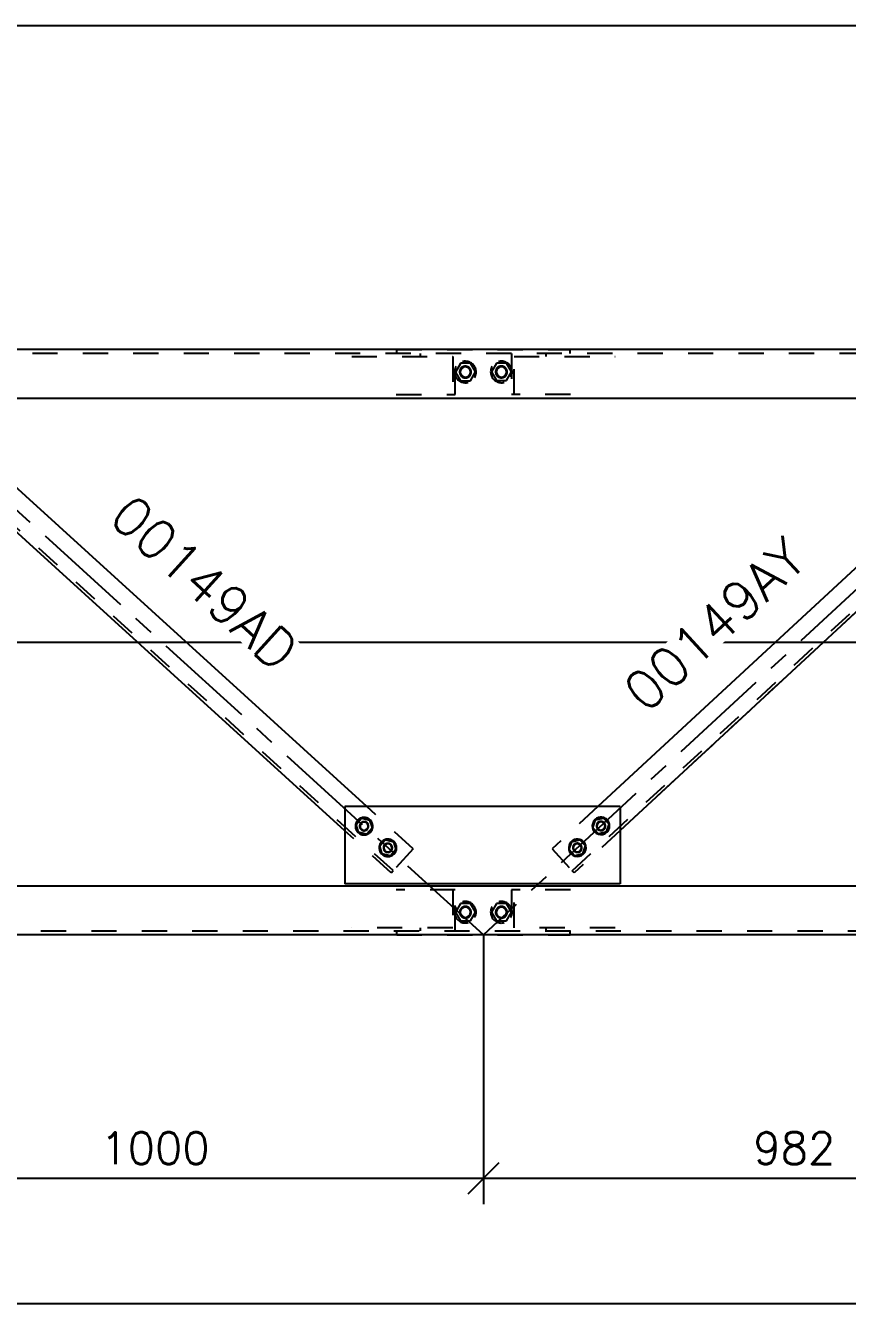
# Model space of a CAD drawing. Header units: millimetres. Extents: x 505 to 1346, y 20403 to 20997.
# Drawn here: x 955.8 to 1019.7, y 20532.2 to 20631.6 of the extents above; entities that cross this region are included whole.
import ezdxf

# ---------------------------------------------------------------- set-up
doc = ezdxf.new("R2010")
doc.units = ezdxf.units.MM
doc.linetypes.add('CENTER', pattern=[12.7, 7.9375, -1.5875, 1.5875, -1.5875])
doc.linetypes.add('DXK_LINE_DOT2', pattern=[3.9198, 1.9599, -1.9599])
doc.styles.add('RomanS', font='ROMANS__.TTF', dxfattribs={"height": 0.2})

# ---------------------------------------------------------------- blocks, each defined once
blk = doc.blocks.new('Part-110200292-57771 - 57739')
at = {"color": 7, "linetype": 'DXK_LINE_DOT2'}
for p, q in [((993.601, 20606.091), (993.601, 20602.916)), ((993.8, 20602.916), (993.8, 20605.856)), ((993.8, 20605.856), (1001.652, 20605.856)), ((996.293, 20605.856), (996.293, 20606.091)), ((998.185, 20602.916), (993.601, 20602.916))]:
    blk.add_line(p, q, dxfattribs=at)
blk = doc.blocks.new('Part-110200292-57752 - 57739')
at = {"color": 3, "linetype": 'Continuous'}
for p, q in [((1036.043, 20606.406), (550.048, 20606.406)), ((1035.618, 20602.596), (550.467, 20602.596))]:
    blk.add_line(p, q, dxfattribs=at)
at = {"color": 7, "linetype": 'DXK_LINE_DOT2'}
blk.add_line((1036.718, 20606.091), (549.367, 20606.091), dxfattribs=at)
blk = doc.blocks.new('Part-110200292-57939 - 57739')
at = {"color": 7, "linetype": 'DXK_LINE_DOT2'}
for p, q in [((998.185, 20564.396), (993.601, 20564.396)), ((993.601, 20564.396), (993.601, 20561.221)), ((993.8, 20561.456), (993.8, 20564.396)), ((1001.652, 20561.456), (993.8, 20561.456)), ((996.293, 20561.221), (996.293, 20561.456))]:
    blk.add_line(p, q, dxfattribs=at)
blk = doc.blocks.new('Part-110200292-57770 - 57739')
at = {"color": 7, "linetype": 'DXK_LINE_DOT2'}
for p, q in [((981.175, 20605.856), (989.028, 20605.856)), ((986.534, 20605.856), (986.534, 20606.091)), ((989.028, 20605.856), (989.028, 20602.916)), ((989.227, 20602.916), (989.227, 20606.091)), ((984.642, 20602.916), (989.227, 20602.916))]:
    blk.add_line(p, q, dxfattribs=at)
blk = doc.blocks.new('Part-110200292-57861 - 57739')
at = {"color": 7, "linetype": 'DXK_LINE_DOT2'}
for p, q in [((984.68, 20606.091), (984.68, 20606.406)), ((984.68, 20606.406), (998.149, 20606.406)), ((998.149, 20606.091), (998.149, 20606.406))]:
    blk.add_line(p, q, dxfattribs=at)
blk = doc.blocks.new('Part-110200292-57789 - 57739')
at = {"color": 7, "linetype": 'CENTER'}
blk.add_line((991.417, 20560.906), (941.416, 20606.406), dxfattribs=at)
at = {"color": 7, "linetype": 'DXK_LINE_DOT2'}
for p, q in [((948.589, 20601.596), (946.879, 20599.717)), ((952.193, 20598.316), (948.589, 20601.596)), ((946.879, 20599.717), (947.038, 20599.891)), ((946.879, 20599.717), (950.947, 20596.015)), ((984.402, 20565.889), (947.038, 20599.891)), ((985.953, 20567.594), (982.359, 20570.865)), ((984.244, 20565.716), (980.64, 20568.995)), ((985.953, 20567.594), (984.244, 20565.716)), ((984.244, 20565.716), (984.402, 20565.889)), ((984.244, 20565.716), (984.244, 20565.716)), ((984.402, 20565.889), (984.402, 20565.889))]:
    blk.add_line(p, q, dxfattribs=at)
at = {"color": 3, "linetype": 'Continuous'}
for p, q in [((982.359, 20570.865), (952.193, 20598.316)), ((980.64, 20568.995), (950.947, 20596.015))]:
    blk.add_line(p, q, dxfattribs=at)
blk = doc.blocks.new('Part-110200292-57790 - 57739')
at = {"color": 7, "linetype": 'CENTER'}
blk.add_line((1040.542, 20606.406), (991.417, 20560.906), dxfattribs=at)
at = {"color": 7, "linetype": 'DXK_LINE_DOT2'}
for p, q in [((1033.48, 20601.596), (1029.908, 20598.288)), ((1035.206, 20599.732), (1033.48, 20601.596)), ((998.319, 20565.888), (1035.046, 20599.904)), ((1035.206, 20599.732), (1031.658, 20596.446)), ((1035.206, 20599.732), (1035.046, 20599.904)), ((1035.206, 20599.732), (1035.206, 20599.732)), ((1002.051, 20569.024), (1031.658, 20596.446)), ((1000.301, 20570.865), (996.753, 20567.579)), ((1002.051, 20569.024), (998.479, 20565.716)), ((996.753, 20567.579), (998.479, 20565.716)), ((998.479, 20565.716), (998.319, 20565.888)), ((998.479, 20565.716), (998.479, 20565.716))]:
    blk.add_line(p, q, dxfattribs=at)
at = {"color": 3, "linetype": 'Continuous'}
for p, q in [((1029.908, 20598.288), (1000.301, 20570.865)), ((1031.658, 20596.446), (1002.051, 20569.024))]:
    blk.add_line(p, q, dxfattribs=at)
blk = doc.blocks.new('Part-110200292-57921 - 57739')
at = {"color": 3, "linetype": 'Continuous'}
for p, q in [((550.467, 20564.716), (1035.618, 20564.716)), ((1036.043, 20560.906), (550.048, 20560.906))]:
    blk.add_line(p, q, dxfattribs=at)
at = {"color": 7, "linetype": 'DXK_LINE_DOT2'}
blk.add_line((549.367, 20561.221), (1036.718, 20561.221), dxfattribs=at)
blk = doc.blocks.new('Part-110200292-57938 - 57739')
at = {"color": 7, "linetype": 'DXK_LINE_DOT2'}
for p, q in [((989.227, 20564.396), (984.642, 20564.396)), ((989.028, 20564.396), (989.028, 20561.456)), ((989.227, 20561.221), (989.227, 20564.396)), ((989.028, 20561.456), (981.175, 20561.456)), ((986.534, 20561.221), (986.534, 20561.456))]:
    blk.add_line(p, q, dxfattribs=at)
blk = doc.blocks.new('Part-110200292-57977 - 57739')
at = {"color": 7, "linetype": 'DXK_LINE_DOT2'}
for p, q in [((984.68, 20560.906), (984.68, 20561.221)), ((984.68, 20560.906), (998.149, 20560.906)), ((998.149, 20560.906), (998.149, 20561.221))]:
    blk.add_line(p, q, dxfattribs=at)
blk = doc.blocks.new('Bolt-110200292-76319 - 57739')
at = {"color": 3, "linetype": 'Continuous'}
for p, q in [((989.623, 20563.332), (989.233, 20562.658)), ((989.233, 20562.658), (989.622, 20561.983)), ((990.402, 20563.331), (989.623, 20563.332)), ((990.401, 20561.982), (990.791, 20562.656)), ((990.791, 20562.656), (990.402, 20563.331)), ((992.423, 20563.329), (992.033, 20562.655)), ((992.033, 20562.655), (992.422, 20561.98)), ((993.202, 20563.329), (992.423, 20563.329)), ((993.201, 20561.979), (993.591, 20562.653)), ((993.591, 20562.653), (993.202, 20563.329)), ((989.622, 20561.983), (990.401, 20561.982)), ((992.422, 20561.98), (993.201, 20561.979))]:
    blk.add_line(p, q, dxfattribs=at)
at = {"color": 3, "linetype": 'DXK_LINE_DOT2'}
for p, q in [((989.623, 20563.332), (989.233, 20562.658)), ((989.233, 20562.658), (989.622, 20561.983)), ((990.402, 20563.331), (989.623, 20563.332)), ((990.4, 20561.982), (990.79, 20562.656)), ((990.79, 20562.656), (990.402, 20563.331)), ((992.423, 20563.329), (992.033, 20562.655)), ((992.033, 20562.655), (992.422, 20561.98)), ((993.202, 20563.328), (992.423, 20563.329)), ((993.2, 20561.98), (993.59, 20562.653)), ((993.59, 20562.653), (993.202, 20563.328)), ((989.622, 20561.983), (990.4, 20561.982)), ((992.422, 20561.98), (993.2, 20561.98))]:
    blk.add_line(p, q, dxfattribs=at)
for centre, radius, start, end in [((990.012, 20562.657), 0.834, 149.94348, 329.94348), ((990.012, 20562.657), 0.834, 329.94348, 149.94348), ((990.012, 20562.657), 0.45, 89.94348, 269.94348), ((990.012, 20562.657), 0.397, 149.94348, 329.94348), ((990.012, 20562.657), 0.397, 329.94348, 149.94348), ((990.012, 20562.657), 0.45, 269.94348, 89.94348), ((992.812, 20562.654), 0.834, 149.94348, 329.94348), ((992.812, 20562.654), 0.834, 329.94348, 149.94348), ((992.812, 20562.654), 0.45, 89.94348, 269.94348), ((992.812, 20562.654), 0.397, 149.94348, 329.94348), ((992.812, 20562.654), 0.397, 329.94348, 149.94348), ((992.812, 20562.654), 0.45, 269.94348, 89.94348)]:
    blk.add_arc(centre, radius, start, end, dxfattribs=at)
at = {"color": 3, "linetype": 'Continuous'}
for centre, radius, start, end in [((990.012, 20562.657), 0.45, 107.94348, 287.94348), ((990.012, 20562.657), 0.45, 107.94348, 287.94348), ((990.012, 20562.657), 0.397, 359.94348, 179.94348), ((990.012, 20562.657), 0.397, 179.94348, 359.94348), ((990.012, 20562.657), 0.45, 287.94348, 107.94348), ((990.012, 20562.657), 0.45, 287.94348, 107.94348), ((992.812, 20562.654), 0.45, 107.94348, 287.94348), ((992.812, 20562.654), 0.45, 107.94348, 287.94348), ((992.812, 20562.654), 0.397, 359.94348, 179.94348), ((992.812, 20562.654), 0.397, 179.94348, 359.94348), ((992.812, 20562.654), 0.45, 287.94348, 107.94348), ((992.812, 20562.654), 0.45, 287.94348, 107.94348)]:
    blk.add_arc(centre, radius, start, end, dxfattribs=at)
blk = doc.blocks.new('Part-110200292-58031 - 57739')
at = {"color": 3, "linetype": 'Continuous'}
for p, q in [((1002.051, 20570.865), (980.64, 20570.865)), ((980.64, 20570.865), (980.64, 20564.866)), ((1002.051, 20570.865), (1002.051, 20564.866)), ((1002.051, 20564.866), (980.64, 20564.866))]:
    blk.add_line(p, q, dxfattribs=at)
blk = doc.blocks.new('Bolt-110200292-58032 - 57739')
at = {"color": 3, "linetype": 'Continuous'}
for p, q in [((981.514, 20569.484), (981.945, 20569.958)), ((981.945, 20569.958), (982.572, 20569.821)), ((982.572, 20569.821), (982.767, 20569.21)), ((981.709, 20568.873), (981.514, 20569.484)), ((982.335, 20568.736), (981.709, 20568.873)), ((982.767, 20569.21), (982.335, 20568.736)), ((983.363, 20567.801), (983.794, 20568.275)), ((983.558, 20567.19), (983.363, 20567.801)), ((983.794, 20568.275), (984.421, 20568.139)), ((984.421, 20568.139), (984.616, 20567.528)), ((984.184, 20567.053), (983.558, 20567.19)), ((984.616, 20567.528), (984.184, 20567.053))]:
    blk.add_line(p, q, dxfattribs=at)
at = {"color": 3, "linetype": 'DXK_LINE_DOT2'}
for p, q in [((981.514, 20569.484), (981.945, 20569.958)), ((981.945, 20569.958), (982.572, 20569.821)), ((982.572, 20569.821), (982.766, 20569.21)), ((981.709, 20568.873), (981.514, 20569.484)), ((982.335, 20568.736), (981.709, 20568.873)), ((982.766, 20569.21), (982.335, 20568.736)), ((983.363, 20567.801), (983.794, 20568.275)), ((983.558, 20567.19), (983.363, 20567.801)), ((983.794, 20568.275), (984.421, 20568.138)), ((984.421, 20568.138), (984.615, 20567.528)), ((984.184, 20567.054), (983.558, 20567.19)), ((984.615, 20567.528), (984.184, 20567.054))]:
    blk.add_line(p, q, dxfattribs=at)
at = {"color": 3, "linetype": 'Continuous'}
for centre, radius, start, end in [((982.14, 20569.347), 0.675, 77.69802, 257.69802), ((982.14, 20569.347), 0.675, 47.69802, 227.69802), ((982.14, 20569.347), 0.675, 227.69802, 47.69802), ((982.14, 20569.347), 0.35, 137.69802, 317.69802), ((982.14, 20569.347), 0.317, 77.69802, 257.69802), ((982.14, 20569.347), 0.35, 317.69802, 137.69802), ((982.14, 20569.347), 0.675, 257.69802, 77.69802), ((982.14, 20569.347), 0.317, 257.69802, 77.69802), ((983.989, 20567.664), 0.675, 77.69802, 257.69802), ((983.989, 20567.664), 0.675, 47.69802, 227.69802), ((983.989, 20567.664), 0.675, 227.69802, 47.69802), ((983.989, 20567.664), 0.35, 137.69802, 317.69802), ((983.989, 20567.664), 0.317, 77.69802, 257.69802), ((983.989, 20567.664), 0.35, 317.69802, 137.69802), ((983.989, 20567.664), 0.675, 257.69802, 77.69802), ((983.989, 20567.664), 0.317, 257.69802, 77.69802)]:
    blk.add_arc(centre, radius, start, end, dxfattribs=at)
at = {"color": 3, "linetype": 'DXK_LINE_DOT2'}
for centre, radius, start, end in [((982.14, 20569.347), 0.35, 119.69802, 299.69802), ((982.14, 20569.347), 0.317, 47.69802, 227.69802), ((982.14, 20569.347), 0.317, 227.69802, 47.69802), ((982.14, 20569.347), 0.35, 299.69802, 119.69802), ((983.989, 20567.664), 0.35, 119.69802, 299.69802), ((983.989, 20567.664), 0.317, 47.69802, 227.69802), ((983.989, 20567.664), 0.317, 227.69802, 47.69802), ((983.989, 20567.664), 0.35, 299.69802, 119.69802)]:
    blk.add_arc(centre, radius, start, end, dxfattribs=at)
blk = doc.blocks.new('Bolt-110200292-58033 - 57739')
at = {"color": 3, "linetype": 'Continuous'}
for p, q in [((999.925, 20569.223), (1000.115, 20569.836)), ((999.925, 20569.223), (1000.115, 20569.836)), ((1000.74, 20569.978), (1000.115, 20569.836)), ((1000.74, 20569.978), (1001.176, 20569.508)), ((1000.361, 20568.753), (999.925, 20569.223)), ((1000.986, 20568.895), (1000.361, 20568.753)), ((1001.176, 20569.508), (1000.986, 20568.895)), ((1000.986, 20568.895), (1001.176, 20569.508)), ((998.091, 20567.524), (998.281, 20568.137)), ((998.091, 20567.524), (998.281, 20568.137)), ((998.906, 20568.279), (998.281, 20568.137)), ((998.906, 20568.279), (999.342, 20567.809)), ((999.342, 20567.809), (999.152, 20567.196)), ((999.152, 20567.196), (999.342, 20567.809)), ((998.527, 20567.054), (998.091, 20567.524)), ((999.152, 20567.196), (998.527, 20567.054))]:
    blk.add_line(p, q, dxfattribs=at)
at = {"color": 3, "linetype": 'DXK_LINE_DOT2'}
for p, q in [((999.926, 20569.223), (1000.115, 20569.836)), ((1000.115, 20569.836), (1000.74, 20569.978)), ((1000.74, 20569.978), (1001.176, 20569.507)), ((1000.361, 20568.753), (999.926, 20569.223)), ((1000.986, 20568.895), (1000.361, 20568.753)), ((1001.176, 20569.507), (1000.986, 20568.895)), ((998.092, 20567.525), (998.281, 20568.137)), ((998.281, 20568.137), (998.906, 20568.279)), ((998.906, 20568.279), (999.341, 20567.809)), ((999.341, 20567.809), (999.152, 20567.196)), ((998.527, 20567.054), (998.092, 20567.525)), ((999.152, 20567.196), (998.527, 20567.054))]:
    blk.add_line(p, q, dxfattribs=at)
at = {"color": 3, "linetype": 'Continuous'}
for centre, radius, start, end in [((1000.551, 20569.365), 0.675, 132.80578, 312.80578), ((1000.551, 20569.365), 0.675, 162.80578, 342.80578), ((1000.551, 20569.365), 0.675, 342.80578, 162.80578), ((1000.551, 20569.365), 0.675, 312.80578, 132.80578), ((1000.551, 20569.365), 0.35, 42.80578, 222.80578), ((1000.551, 20569.365), 0.317, 342.80578, 162.80578), ((1000.551, 20569.365), 0.35, 222.80578, 42.80578), ((1000.551, 20569.365), 0.317, 162.80578, 342.80578), ((998.716, 20567.667), 0.675, 132.80578, 312.80578), ((998.716, 20567.667), 0.675, 162.80578, 342.80578), ((998.716, 20567.667), 0.675, 342.80578, 162.80578), ((998.716, 20567.667), 0.675, 312.80578, 132.80578), ((998.716, 20567.667), 0.35, 42.80578, 222.80578), ((998.716, 20567.667), 0.317, 162.80578, 342.80578), ((998.716, 20567.667), 0.317, 342.80578, 162.80578), ((998.716, 20567.667), 0.35, 222.80578, 42.80578)]:
    blk.add_arc(centre, radius, start, end, dxfattribs=at)
at = {"color": 3, "linetype": 'DXK_LINE_DOT2'}
for centre, radius, start, end in [((1000.551, 20569.365), 0.35, 24.80578, 204.80578), ((1000.551, 20569.365), 0.317, 132.80578, 312.80578), ((1000.551, 20569.365), 0.317, 312.80578, 132.80578), ((1000.551, 20569.365), 0.35, 204.80578, 24.80578), ((998.716, 20567.667), 0.35, 24.80578, 204.80578), ((998.716, 20567.667), 0.317, 132.80578, 312.80578), ((998.716, 20567.667), 0.35, 204.80578, 24.80578), ((998.716, 20567.667), 0.317, 312.80578, 132.80578)]:
    blk.add_arc(centre, radius, start, end, dxfattribs=at)
blk = doc.blocks.new('Bolt-110200292-76313 - 57739')
at = {"color": 3, "linetype": 'Continuous'}
for p, q in [((989.622, 20605.329), (989.233, 20604.653)), ((990.401, 20605.329), (989.622, 20605.329)), ((990.791, 20604.655), (990.401, 20605.329)), ((992.422, 20605.331), (992.033, 20604.656)), ((993.201, 20605.332), (992.422, 20605.331)), ((993.591, 20604.658), (993.201, 20605.332)), ((989.233, 20604.653), (989.623, 20603.979)), ((990.402, 20603.98), (990.791, 20604.655)), ((992.033, 20604.656), (992.423, 20603.982)), ((993.202, 20603.983), (993.591, 20604.658)), ((989.623, 20603.979), (990.402, 20603.98)), ((992.423, 20603.982), (993.202, 20603.983))]:
    blk.add_line(p, q, dxfattribs=at)
at = {"color": 3, "linetype": 'DXK_LINE_DOT2'}
for p, q in [((989.622, 20605.328), (989.233, 20604.653)), ((990.4, 20605.329), (989.622, 20605.328)), ((990.79, 20604.655), (990.4, 20605.329)), ((992.422, 20605.331), (992.033, 20604.656)), ((993.2, 20605.332), (992.422, 20605.331)), ((993.59, 20604.658), (993.2, 20605.332)), ((989.233, 20604.653), (989.623, 20603.98)), ((990.402, 20603.98), (990.79, 20604.655)), ((992.033, 20604.656), (992.423, 20603.982)), ((993.202, 20603.983), (993.59, 20604.658)), ((989.623, 20603.98), (990.402, 20603.98)), ((992.423, 20603.982), (993.202, 20603.983))]:
    blk.add_line(p, q, dxfattribs=at)
for centre, radius, start, end in [((990.012, 20604.654), 0.834, 330.05652, 150.05652), ((992.812, 20604.657), 0.834, 330.05652, 150.05652), ((990.012, 20604.654), 0.834, 150.05652, 330.05652), ((990.012, 20604.654), 0.45, 90.05652, 270.05652), ((990.012, 20604.654), 0.397, 150.05652, 330.05652), ((990.012, 20604.654), 0.397, 330.05652, 150.05652), ((990.012, 20604.654), 0.45, 270.05652, 90.05652), ((992.812, 20604.657), 0.834, 150.05652, 330.05652), ((992.812, 20604.657), 0.45, 90.05652, 270.05652), ((992.812, 20604.657), 0.397, 150.05652, 330.05652), ((992.812, 20604.657), 0.397, 330.05652, 150.05652), ((992.812, 20604.657), 0.45, 270.05652, 90.05652)]:
    blk.add_arc(centre, radius, start, end, dxfattribs=at)
at = {"color": 3, "linetype": 'Continuous'}
for centre, radius, start, end in [((990.012, 20604.654), 0.45, 108.05652, 288.05652), ((990.012, 20604.654), 0.45, 108.05652, 288.05652), ((990.012, 20604.654), 0.397, 0.05652, 180.05652), ((990.012, 20604.654), 0.397, 180.05652, 0.05652), ((990.012, 20604.654), 0.45, 288.05652, 108.05652), ((990.012, 20604.654), 0.45, 288.05652, 108.05652), ((992.812, 20604.657), 0.45, 108.05652, 288.05652), ((992.812, 20604.657), 0.45, 108.05652, 288.05652), ((992.812, 20604.657), 0.397, 0.05652, 180.05652), ((992.812, 20604.657), 0.397, 180.05652, 0.05652), ((992.812, 20604.657), 0.45, 288.05652, 108.05652), ((992.812, 20604.657), 0.45, 288.05652, 108.05652)]:
    blk.add_arc(centre, radius, start, end, dxfattribs=at)
blk = doc.blocks.new('StraightDimension-110200292-64387 - 57739')
at = {"color": 7, "linetype": 'Continuous'}
for p, q in [((941.419, 20560.906), (941.419, 20539.976)), ((991.417, 20560.906), (991.417, 20539.976)), ((942.619, 20543.176), (940.219, 20540.776)), ((990.217, 20540.776), (992.617, 20543.176)), ((941.419, 20541.976), (991.417, 20541.976))]:
    blk.add_line(p, q, dxfattribs=at)
at = {"color": 0}
blk.add_wipeout([(971.693, 20542.576), (971.693, 20546.076), (961.143, 20546.076), (961.143, 20542.576)], dxfattribs=at)
at = {"color": 3, "style": 'RomanS'}
blk.add_text('1000', height=2.4772, dxfattribs=at).set_placement((961.643, 20543.076))
blk = doc.blocks.new('StraightDimension-110200292-64386 - 57739')
at = {"color": 7, "linetype": 'Continuous'}
for p, q in [((1040.541, 20613.256), (1040.541, 20539.976)), ((991.417, 20560.906), (991.417, 20539.976)), ((992.617, 20543.176), (990.217, 20540.776)), ((1039.341, 20540.776), (1041.741, 20543.176)), ((991.417, 20541.976), (1040.541, 20541.976))]:
    blk.add_line(p, q, dxfattribs=at)
at = {"color": 0}
blk.add_wipeout([(1020.06, 20542.576), (1020.06, 20546.076), (1011.897, 20546.076), (1011.897, 20542.576)], dxfattribs=at)
at = {"color": 3, "style": 'RomanS'}
blk.add_text('982', height=2.4772, dxfattribs=at).set_placement((1012.397, 20543.076))
blk = doc.blocks.new('StraightDimension-110200292-63843 - 57739')
at = {"color": 7, "linetype": 'Continuous'}
blk.add_line((548.09, 20583.656), (1159.796, 20583.656), dxfattribs=at)
blk = doc.blocks.new('StraightDimension-110200292-70075 - 57739')
at = {"color": 7, "linetype": 'Continuous'}
blk.add_line((545.548, 20631.586), (1148.584, 20631.586), dxfattribs=at)
blk = doc.blocks.new('StraightDimension-110200292-63842 - 57739')
at = {"color": 7, "linetype": 'Continuous'}
blk.add_line((548.09, 20583.656), (1159.796, 20583.656), dxfattribs=at)
blk = doc.blocks.new('StraightDimension-110200292-64489 - 57739')
at = {"color": 7, "linetype": 'Continuous'}
blk.add_line((545.548, 20532.246), (1152.111, 20532.246), dxfattribs=at)
blk = doc.blocks.new('Mark-110200292-69392 - 57739')
at = {"color": 0}
blk.add_wipeout([(976.903, 20579.73), (978.922, 20581.948), (964.192, 20595.353), (962.173, 20593.134)], dxfattribs=at)
blk.add_wipeout([(976.903, 20579.73), (978.922, 20581.948), (964.192, 20595.353), (962.173, 20593.134)], dxfattribs=at)
at = {"color": 6, "style": 'RomanS'}
blk.add_text('00149AD', height=2.9727, rotation=-42.30147, dxfattribs=at).set_placement((962.173, 20593.134))
blk = doc.blocks.new('Mark-110200292-69393 - 57739')
at = {"color": 0}
blk.add_wipeout([(1018.361, 20591.301), (1016.322, 20593.502), (1002.02, 20580.256), (1004.059, 20578.055)], dxfattribs=at)
blk.add_wipeout([(1018.361, 20591.301), (1016.322, 20593.502), (1002.02, 20580.256), (1004.059, 20578.055)], dxfattribs=at)
at = {"color": 6, "style": 'RomanS'}
blk.add_text('00149AY', height=2.9727, rotation=42.80568, dxfattribs=at).set_placement((1004.059, 20578.055))

msp = doc.modelspace()

# ---------------------------------------------------------------- block references
for name in ['Part-110200292-57752 - 57739', 'Part-110200292-57789 - 57739', 'Part-110200292-57861 - 57739', 'Part-110200292-57790 - 57739', 'Part-110200292-57770 - 57739', 'Bolt-110200292-76313 - 57739', 'Part-110200292-57771 - 57739', 'Part-110200292-58031 - 57739', 'Bolt-110200292-58032 - 57739', 'Bolt-110200292-58033 - 57739', 'Part-110200292-57921 - 57739', 'Part-110200292-57938 - 57739', 'Part-110200292-57939 - 57739', 'Bolt-110200292-76319 - 57739', 'Part-110200292-57977 - 57739']:
    msp.add_blockref(name, (0, 0))

# ---------------------------------------------------------------- next in the draw order: block references
msp.add_blockref('StraightDimension-110200292-64387 - 57739', (0, 0))

# ---------------------------------------------------------------- next in the draw order: block references
msp.add_blockref('StraightDimension-110200292-64386 - 57739', (0, 0))

# ---------------------------------------------------------------- next in the draw order: block references
msp.add_blockref('StraightDimension-110200292-63843 - 57739', (0, 0))

# ---------------------------------------------------------------- next in the draw order: block references
msp.add_blockref('StraightDimension-110200292-70075 - 57739', (0, 0))

# ---------------------------------------------------------------- next in the draw order: block references
msp.add_blockref('StraightDimension-110200292-63842 - 57739', (0, 0))

# ---------------------------------------------------------------- next in the draw order: block references
msp.add_blockref('StraightDimension-110200292-64489 - 57739', (0, 0))

# ---------------------------------------------------------------- next in the draw order: block references
for name in ['Mark-110200292-69392 - 57739', 'Mark-110200292-69393 - 57739']:
    msp.add_blockref(name, (0, 0))

doc.saveas('drawing.dxf')
